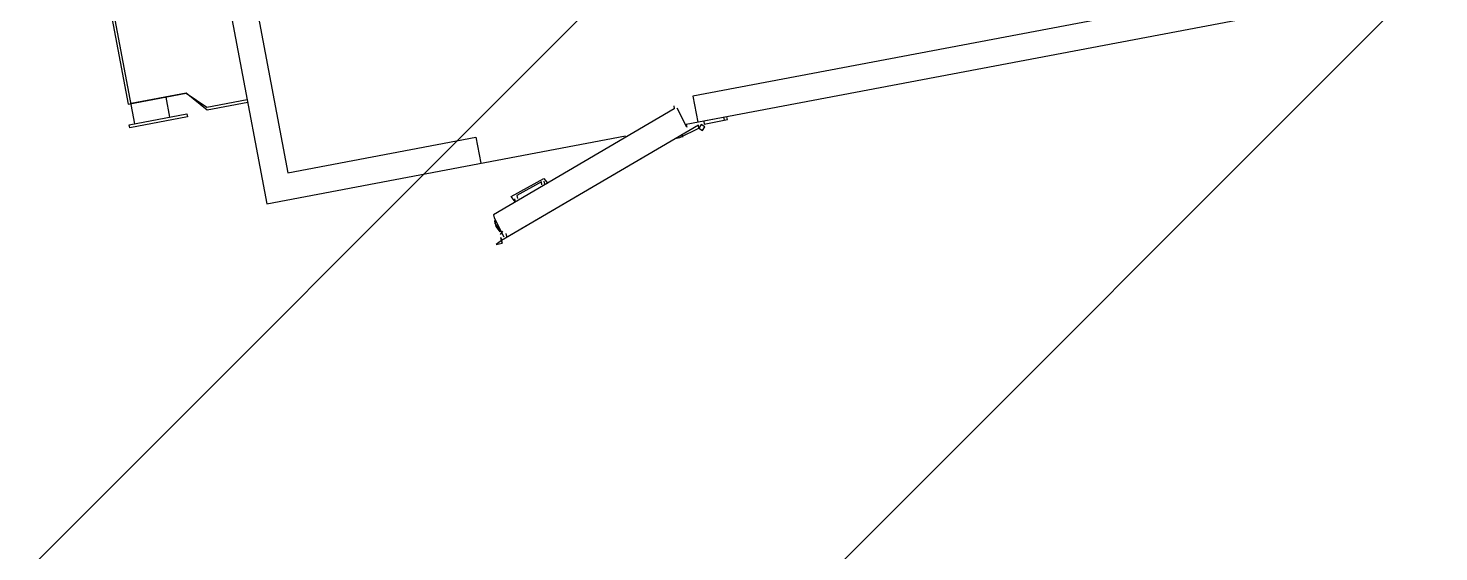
# Model space of a CAD drawing. Extents: x 407440 to 411585, y 6041728 to 6045069.
# Drawn here: x 408365.4 to 408392.9, y 6044282.09 to 6044292.29 of the extents above; entities that cross this region are included whole.
import ezdxf

# ---------------------------------------------------------------- set-up
doc = ezdxf.new("R2010")
doc.units = 0
doc.header["$LTSCALE"] = 5
doc.linetypes.add('foc-TIELINE', pattern=[1.875, 1.25, -0.625])
for name, color, linetype in [('P-BUFFER-PURPLE', 187, 'foc-TIELINE'), ('P-PROPOSED-EXISTING-H', 59, 'Continuous'), ('T-TIE', 201, 'foc-TIELINE')]:
    doc.layers.add(name, color=color, linetype=linetype)

# ---------------------------------------------------------------- blocks, each defined once
blk = doc.blocks.new('P-RIG-877')
at = {"layer": 'T-TIE', "linetype": 'ByBlock', "lineweight": 25}
for points in [[(-6.7507, 12.5829), (-6.0503, 12.5829), (-6.0503, 7.7036), (-6.0389, 7.7036), (-6.1192, 7.6806)], [(-6.7047, 12.5829), (-6.7047, 12.491), (-6.1537, 12.491), (-6.1537, 7.7495), (-6.0503, 7.7495)], [(-6.0389, 7.8528), (-6.0503, 7.8528)], [(-6.0044, 7.6576), (-6.0044, 7.6691), (-6.0274, 7.7495), (-6.0389, 7.7495), (-5.7518, 6.9458), (-5.7404, 6.9114), (-5.7518, 6.9114), (-5.7404, 6.9114), (-5.7518, 6.9114)], [(-6.0389, 7.7495), (-5.7404, 6.9114), (-5.7289, 6.8884), (-5.7289, 6.9114), (-5.7404, 6.9114), (-5.7289, 6.9114)], [(-6.1307, 7.6691), (-6.1192, 7.6691), (-5.8437, 6.8999), (-5.8322, 6.8999), (-5.7518, 6.9229)], [(-6.0044, 7.6806), (-6.0159, 7.6806)], [(-9.0927, 7.4625), (-9.0927, 6.0389), (-6.0503, 6.0389), (-6.0503, 7.4625)], [(-5.8896, 6.9918), (-5.8781, 6.9918), (-5.9011, 6.9803), (-5.947, 7.1181), (-5.9241, 7.1295)], [(-5.9241, 7.1181), (-5.9355, 7.1181)], [(-5.9241, 7.1066), (-5.9355, 7.1066), (-5.9011, 7.0032), (-5.8896, 7.0032)], [(-5.7518, 6.9344), (-5.7633, 6.9344)], [(-9.0927, 6.8884), (-8.9894, 6.8884), (-8.9894, 6.1422), (-6.1537, 6.1422), (-6.1537, 6.8884), (-6.0503, 6.8884)], [(-5.7863, 6.9114), (-5.8092, 6.8999), (-5.7978, 6.8999), (-5.7748, 6.9114), (-5.7863, 6.9114), (-5.7748, 6.9114)], [(-5.7633, 6.9114), (-5.7748, 6.9229)], [(-6.4522, 6.0389), (-6.4522, 5.8781), (-6.5325, 5.8092), (-6.4637, 5.8781), (-6.4637, 6.0389)], [(-8.6105, 5.5911), (-8.6105, 5.8092), (-8.6105, 5.5796), (-6.5325, 5.5796), (-6.5325, 5.8092), (-6.5325, 5.5911)], [(-6.5325, 5.7289), (-6.4522, 5.7289)], [(-6.4522, 5.5911), (-8.6909, 5.5911)]]:
    blk.add_lwpolyline(points, dxfattribs=at)
for points in [[(-6.0389, 7.7725), (-6.0389, 7.8643), (-6.0503, 7.8643), (-6.0503, 7.7725)], [(-6.0159, 7.761), (-6.0274, 7.7725), (-6.0389, 7.761), (-6.0274, 7.7495)], [(-5.8207, 6.8999), (-5.8092, 6.8999)], [(-6.4407, 5.7978), (-6.4407, 5.5682), (-6.4522, 5.5682), (-6.4522, 5.7978)]]:
    blk.add_lwpolyline(points, close=True, dxfattribs=at)

msp = doc.modelspace()

# ---------------------------------------------------------------- hatches: boundary and pattern name
at = {"layer": 'P-PROPOSED-EXISTING-H'}
h = msp.add_hatch(dxfattribs=at)
h.set_pattern_fill('ANSI31', color=256, scale=3.498392, style=0)
h.set_pattern_definition([(45, (-2243.128, 2713.837), (-7.854113246, 7.854113246), [])])
edge = h.paths.add_edge_path()
edge.add_line((408709.29, 6043818.222), (408241.305, 6043729.713))
edge.add_line((408241.305, 6043729.713), (407794.436, 6043645.198))
edge.add_line((407794.436, 6043645.198), (407673.83, 6044282.895))
edge.add_line((407673.83, 6044282.895), (408123.669, 6044351.83))
edge.add_line((408123.669, 6044351.83), (408654.575, 6044433.189))
edge.add_line((408654.575, 6044433.189), (409028.997, 6044539.866))
edge.add_line((409028.997, 6044539.866), (409149.726, 6043901.52))
edge.add_line((409149.726, 6043901.52), (408898.792, 6043854.062))
edge.add_arc((408782.127, 6043952.01), 152.33, 241.43508, 319.98432, ccw=False)

# ---------------------------------------------------------------- linework, layer by layer
at = {"layer": 'P-BUFFER-PURPLE'}
msp.add_circle((408530.04, 6044370.877, -0.107), 250.434, dxfattribs=at)

# ---------------------------------------------------------------- block references
at = {"layer": 'T-TIE', "linetype": 'ByBlock', "xscale": 4.999999999955019, "yscale": 4.999999999955019, "zscale": 4.999999999955019, "rotation": 280.7096999997605}
msp.add_blockref('P-RIG-877', (408346.005, 6044253.532), dxfattribs=at)

doc.saveas('drawing.dxf')
